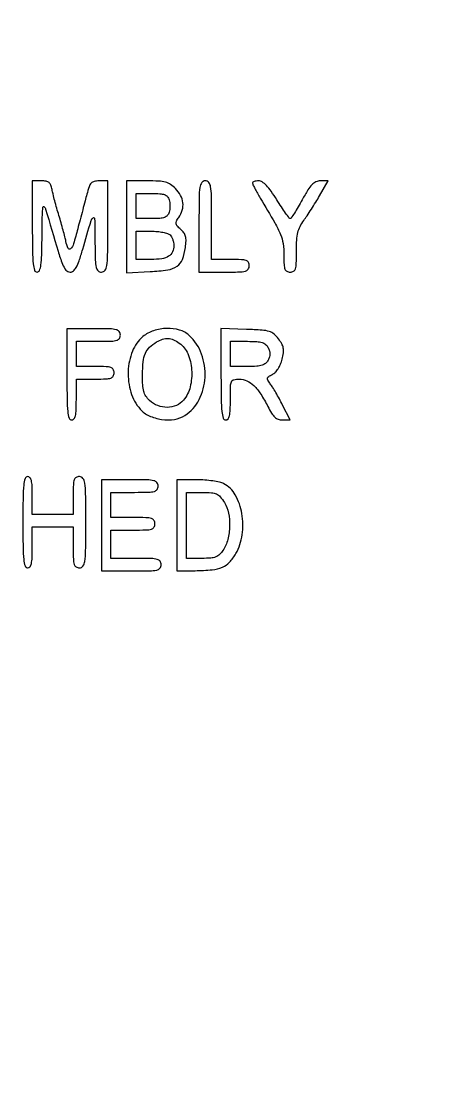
# Model space of a CAD drawing. Extents: x 0 to 1066, y 0 to 761.
# Drawn here: x 865.16 to 876.79, y 113.77 to 142.44 of the extents above; entities that cross this region are included whole.
import ezdxf

# ---------------------------------------------------------------- set-up
doc = ezdxf.new("R2010")
doc.units = 0
doc.header["$MEASUREMENT"] = 0

msp = doc.modelspace()

# ---------------------------------------------------------------- linework, layer by layer
for points in [[(183.390323, 95.266879, 0.000001), (192.989143, 95.254457, 0.000118)], [(479.458836, 95.240684, -0.000004), (502.524384, 95.211821, -0.198594)], [(710.559243, 95.267872, -0.000023), (733.258836, 95.240684, -0.000004), (756.324384, 95.211821, -0.198594)], [(416.092229, 95.24091, -0.000004), (439.072908, 95.212432, -0.198597)], [(542.992229, 95.24091, -0.000004), (565.972908, 95.212432, -0.198597)], [(606.442229, 95.24091, -0.000004), (629.422908, 95.212432, -0.198597)], [(669.892229, 95.24091, -0.000004), (692.872908, 95.212432, -0.198597)]]:
    msp.add_lwpolyline(points, format="xyb")
for points in [[(409.06215, 749.15415), (40.8618, 749.132981), (40.8618, 380.65769), (40.8618, 12.1824), (501.2973, 12.1824), (961.7328, 12.1824), (961.7328, 380.646631), (961.7328, 749.110861), (961.41555, 749.1633, 0.040886), (961.153339, 749.184871, 0.000002), (934.190609, 749.194398, 0.000089), (904.448031, 749.199508, 0.000054), (869.1804, 749.195529, -0.000029), (813.61687, 749.186499, -0.000004), (696.10453, 749.175037, -0.000004), (556.774728, 749.163736, -0.000004)], [(865.458, 136.9251, 0.003213), (865.462328, 136.251579, 0.022561), (865.481338, 135.924, 0.049302), (865.517253, 135.748277, 0.328801), (865.5849, 135.6984, 0.305395), (865.651134, 135.743016, 0.062503), (865.689402, 135.886664, 0.027449), (865.71121, 136.15656, 0.004264), (865.720437, 136.69245, -0.002416), (865.727785, 137.235922, -0.029471), (865.743846, 137.443343, -0.603012), (865.775612, 137.454914, -0.138127), (865.816091, 137.3904, 0.001112), (866.149607, 136.264784, 0.020238), (866.271204, 135.910651, 0.077221), (866.363419, 135.751577, 0.226588), (866.474737, 135.6984, 0.178321), (866.562945, 135.730892, 0.090477), (866.638767, 135.823802, 0.045479), (866.715422, 135.99868, 0.010027), (866.813009, 136.31175, -0.001209), (867.039305, 137.085515, -0.180504), (867.094126, 137.158517, -0.586533), (867.135168, 137.136553, -0.002598), (867.143321, 136.52325, 0.004063), (867.151482, 136.02021, 0.046466), (867.174647, 135.823491, 0.159576), (867.226938, 135.733536, 0.183972), (867.3192, 135.6984, 0.240299), (867.413522, 135.746509, 0.123223), (867.464333, 135.872887, 0.031956), (867.484811, 136.152238, 0.002322), (867.4884, 136.9251), (867.4884, 138.1518), (867.253835, 138.1518, 0.057703), (867.123747, 138.136737, 0.150789), (867.043417, 138.089684, 0.102355), (866.985477, 137.992496, 0.018959), (866.92448, 137.79225, 0.000085), (866.877737, 137.614826, 0.000034), (866.81345, 137.370572, 0.000033), (866.744016, 137.10662, 0.000041), (866.679614, 136.86165, -0.009374), (866.566179, 136.460752, -0.115475), (866.487191, 136.324201, -0.538762), (866.420254, 136.335823, -0.053672), (866.361597, 136.52325, 0.012912), (866.334467, 136.643509, 0.003926), (866.287247, 136.824241, 0.003928), (866.231136, 137.025994, 0.004276), (866.173378, 137.2212, -0.00492), (866.115894, 137.416406, -0.004529), (866.060602, 137.618159, -0.004526), (866.014571, 137.798901, -0.014927), (865.988881, 137.91915, 0.043617), (865.955978, 138.039063, 0.134321), (865.907398, 138.106821, 0.130778), (865.830229, 138.141434, 0.040414), (865.702198, 138.1518), (865.458, 138.1518)], [(867.996, 136.915853), (867.996, 135.679906), (868.629049, 135.711874, 0.024309), (869.099974, 135.758679, 0.112633), (869.353126, 135.857448, 0.153372), (869.496942, 136.038935, 0.058166), (869.57768, 136.355748, 0.023573), (869.593421, 136.537907, 0.073694), (869.58019, 136.659863, 0.094912), (869.534836, 136.755102, 0.057312), (869.449525, 136.847008, -0.027153), (869.354813, 136.937459, -0.149392), (869.323977, 137.000088, -0.161279), (869.334637, 137.06662, -0.033096), (869.397133, 137.169745, 0.080592), (869.491489, 137.364987, 0.100315), (869.509443, 137.565337, 0.097349), (869.447781, 137.761423, 0.071783), (869.311145, 137.944145, 0.050512), (869.176995, 138.053621, 0.079484), (869.041803, 138.114787, 0.053942), (868.85931, 138.143952, 0.012674), (868.549745, 138.1518), (867.996, 138.1518)], [(869.9418, 136.9251), (869.9418, 135.6984), (870.6186, 135.6984, 0.005351), (871.024778, 135.702747, 0.055952), (871.18965, 135.724837, 0.176663), (871.26586, 135.776384, 0.157888), (871.2954, 135.8676, 0.12648), (871.272332, 135.957332, 0.188641), (871.2108, 136.0086, 0.072107), (871.081498, 136.031833, 0.008455), (870.7878, 136.0368), (870.2802, 136.0368), (870.2802, 137.0943, 0.002827), (870.276469, 137.754259, 0.036854), (870.255666, 137.998462, 0.138781), (870.204406, 138.108932, 0.218517), (870.111, 138.1518, 0.240299), (870.016678, 138.103691, 0.123223), (869.965867, 137.977312, 0.031956), (869.945389, 137.697962, 0.002322)], [(871.383669, 138.08835, 0.098044), (871.393963, 138.048574, 0.006751), (871.445994, 137.944133, 0.009417), (871.512528, 137.820744, 0.006929), (871.590685, 137.6865, -0.003893), (871.983494, 137.021123, -0.033196), (872.136986, 136.71065, -0.063283), (872.20417, 136.464431, -0.03501), (872.226, 136.153044, 0.01019), (872.231271, 135.894444, 0.079044), (872.255021, 135.776381, 0.189957), (872.306177, 135.719415, 0.116431), (872.3952, 135.6984, 0.136957), (872.485514, 135.723611, 0.185702), (872.536894, 135.789933, 0.065938), (872.559683, 135.930938, 0.007136), (872.5644, 136.261465, -0.01444), (872.573096, 136.562499, -0.04363), (872.602709, 136.765347, -0.057784), (872.661133, 136.9266, -0.044334), (872.759419, 137.086315, 0.01199), (872.850471, 137.214861, 0.005258), (872.965169, 137.389244, 0.0052), (873.083075, 137.576941, 0.006935), (873.185986, 137.74995), (873.417532, 138.1518), (873.208193, 138.1518, 0.108876), (873.089525, 138.12565, 0.092988), (872.985033, 138.051173, 0.053175), (872.872967, 137.906738, 0.012741), (872.719799, 137.6442, -0.00625), (872.609646, 137.449632, -0.009839), (872.509744, 137.285708, -0.004317), (872.421766, 137.150138, -0.251756), (872.396582, 137.1366, -0.23848), (872.370619, 137.14973, -0.003892), (872.272186, 137.285708, -0.009183), (872.159933, 137.449635, -0.005851), (872.035122, 137.6442, 0.015141), (871.883411, 137.871302, 0.036179), (871.754202, 138.027363, 0.050226), (871.642819, 138.122433, 0.152717), (871.548913, 138.1518, 0.035826), (871.484478, 138.147177, 0.055903), (871.430696, 138.133162, 0.07526), (871.394607, 138.112649, 0.245106)], [(869.1381, 137.6442, -0.047189), (869.154779, 137.56709, -0.029688), (869.160252, 137.475, -0.029688), (869.154779, 137.38291, -0.047189), (869.1381, 137.3058, -0.103276), (869.089962, 137.220374, -0.127418), (869.014671, 137.169047, -0.071188), (868.889644, 137.143346, -0.015153), (868.667099, 137.1366), (868.2498, 137.1366), (868.2498, 137.475), (868.2498, 137.8134), (868.667099, 137.8134, -0.015153), (868.889644, 137.806654, -0.071188), (869.014671, 137.780953, -0.127418), (869.089962, 137.729626, -0.103276)], [(869.16348, 136.69668, -0.070395), (869.202394, 136.644939, -0.038897), (869.235179, 136.572794, -0.037889), (869.257531, 136.49297, -0.049362), (869.265, 136.4175, -0.103441), (869.228345, 136.242218, -0.151109), (869.125993, 136.123679, -0.105063), (868.942577, 136.056885, -0.034985), (868.65588, 136.0368), (868.2498, 136.0368), (868.2498, 136.4175), (868.2498, 136.7982), (868.65588, 136.7982, -0.022886), (868.818785, 136.79074, -0.026473), (868.972496, 136.768378, -0.026952), (869.098695, 136.735981, -0.120635)], [(866.3886, 132.9489, 0.003213), (866.392928, 132.275379, 0.022561), (866.411938, 131.9478, 0.049302), (866.447853, 131.772077, 0.328801), (866.5155, 131.7222, 0.232029), (866.577237, 131.75248, 0.108427), (866.616369, 131.835, 0.047315), (866.637101, 131.990857, 0.00942), (866.6424, 132.2721), (866.6424, 132.822), (867.15, 132.822, 0.008455), (867.443698, 132.826967, 0.072107), (867.573, 132.8502, 0.188641), (867.634532, 132.901468, 0.12648), (867.6576, 132.9912, 0.12648), (867.634532, 133.080932, 0.188641), (867.573, 133.1322, 0.072107), (867.443698, 133.155433, 0.008455), (867.15, 133.1604), (866.6424, 133.1604), (866.6424, 133.4988), (866.6424, 133.8372), (867.2346, 133.8372, 0.006583), (867.584492, 133.841807, 0.063075), (867.731625, 133.864393, 0.183695), (867.80047, 133.915826, 0.142406), (867.8268, 134.0064, 0.165398), (867.795683, 134.097895, 0.1727), (867.715763, 134.149474, 0.052938), (867.542045, 134.171357, 0.004884), (867.1077, 134.1756), (866.3886, 134.1756)], [(868.433803, 133.963573, 0.123885), (868.150612, 133.570877, 0.085485), (868.037037, 133.031957, 0.082885), (868.109508, 132.469936, 0.104562), (868.361239, 132.011326, 0.111799), (868.599209, 131.834975, 0.06908), (868.935608, 131.739281, 0.069045), (869.285565, 131.738815, 0.111332), (869.563482, 131.842881, 0.131426), (869.944239, 132.26886, 0.103697), (870.104654, 132.868511, 0.101152), (870.01199, 133.494853, 0.118621), (869.681371, 133.994419, 0.118666), (869.421635, 134.141001, 0.075716), (869.075956, 134.184938, 0.073305), (868.720941, 134.123607, 0.095814)], [(869.412897, 133.791839, -0.143223), (869.640598, 133.507523, -0.079931), (869.74306, 133.072353, -0.077332), (869.704865, 132.611218, -0.11509), (869.523596, 132.25095, -0.119537), (869.335184, 132.111395, -0.098447), (869.089527, 132.060752, -0.09388), (868.833077, 132.107462, -0.097006), (868.614803, 132.244547, -0.056872), (868.513883, 132.36364, -0.080028), (868.455987, 132.489996, -0.054705), (868.428163, 132.661724, -0.014142), (868.421691, 132.942497, -0.025001), (868.440755, 133.287355, -0.075567), (868.500182, 133.514338, -0.098225), (868.613637, 133.679205, -0.062967), (868.7997, 133.819619, -0.051006), (868.964466, 133.892958, -0.090781), (869.111114, 133.912995, -0.090761), (869.255371, 133.879781, -0.050966)], [(870.534, 132.952321, 0.003202), (870.538326, 132.276813, 0.022501), (870.557332, 131.94837, 0.049121), (870.59323, 131.772147, 0.329081), (870.6609, 131.7222, 0.232029), (870.722637, 131.75248, 0.108427), (870.761769, 131.835, 0.047315), (870.782501, 131.990857, 0.00942), (870.7878, 132.2721, -0.00595), (870.792107, 132.634065, -0.096871), (870.818144, 132.752198, -0.238613), (870.88281, 132.805815, -0.056005), (871.026853, 132.822, -0.111153), (871.228305, 132.776656, -0.081177), (871.41762, 132.645801, -0.058854), (871.60331, 132.419171, -0.025924), (871.795172, 132.08175, 0.021841), (871.894916, 131.902953, 0.069009), (871.98207, 131.797427, 0.100305), (872.074578, 131.741632, 0.085906), (872.186845, 131.7222), (872.39805, 131.7222), (872.191873, 132.12405, 0.006834), (872.103806, 132.290072, 0.006481), (872.009698, 132.456612, 0.006451), (871.922651, 132.60176, 0.022591), (871.861227, 132.691875, -0.02569), (871.794648, 132.790864, -0.192002), (871.785729, 132.845664, -0.198014), (871.817063, 132.89059, -0.027525), (871.917928, 132.947775, 0.089041), (871.995881, 133.005614, 0.046566), (872.070398, 133.101276, 0.042448), (872.133634, 133.221602, 0.038847), (872.177864, 133.354463, 0.026721), (872.211834, 133.530822, 0.076578), (872.209842, 133.655241, 0.082928), (872.170816, 133.767584, 0.035157), (872.084472, 133.902262, 0.057331), (871.961902, 134.03254, 0.10358), (871.833517, 134.101832, 0.055706), (871.638385, 134.136774, 0.007564), (871.223158, 134.157871), (870.534, 134.182443)], [(871.803, 133.668, -0.049536), (871.839162, 133.580626, -0.073486), (871.851253, 133.4988, -0.073486), (871.839162, 133.416974, -0.049536), (871.803, 133.3296, -0.09537), (871.734105, 133.244675, -0.100861), (871.639866, 133.193433, -0.059921), (871.494832, 133.167448, -0.014397), (871.250123, 133.1604), (870.7878, 133.1604), (870.7878, 133.4988), (870.7878, 133.8372), (871.250123, 133.8372, -0.014397), (871.494832, 133.830152, -0.059921), (871.639866, 133.804167, -0.100861), (871.734105, 133.752925, -0.09537)], [(865.2042, 128.9727, 0.003213), (865.208528, 128.299179, 0.022561), (865.227538, 127.9716, 0.049302), (865.263453, 127.795877, 0.328801), (865.3311, 127.746, 0.232029), (865.392837, 127.77628, 0.108427), (865.431969, 127.8588, 0.047315), (865.452701, 128.014657, 0.00942), (865.458, 128.2959), (865.458, 128.8458), (866.0079, 128.8458), (866.5578, 128.8458), (866.5578, 128.2959, 0.007414), (866.562571, 127.97412, 0.067313), (866.585458, 127.835887, 0.186514), (866.636813, 127.770704, 0.134481), (866.727, 127.746, 0.240299), (866.821322, 127.794109, 0.123223), (866.872133, 127.920488, 0.031956), (866.892611, 128.199838, 0.002322), (866.8962, 128.9727, 0.002322), (866.892611, 129.745562, 0.031956), (866.872133, 130.024912, 0.123223), (866.821322, 130.151291, 0.240299), (866.727, 130.1994, 0.12648), (866.637268, 130.176332, 0.188641), (866.586, 130.1148, 0.072107), (866.562767, 129.985498, 0.008455), (866.5578, 129.6918), (866.5578, 129.1842), (866.0079, 129.1842), (865.458, 129.1842), (865.458, 129.6918, 0.010614), (865.452547, 129.948641, 0.050675), (865.431563, 130.09365, 0.113455), (865.392268, 130.17083, 0.222027), (865.3311, 130.1994, 0.328801), (865.263453, 130.149523, 0.049302), (865.227538, 129.9738, 0.022561), (865.208528, 129.646221, 0.003213)], [(867.3192, 128.8881), (867.3192, 127.6614), (868.1229, 127.6614, 0.004147), (868.613609, 127.66547, 0.047763), (868.804988, 127.687003, 0.16431), (868.892394, 127.738593, 0.179874), (868.9266, 127.8306, 0.157888), (868.89706, 127.921816, 0.176663), (868.82085, 127.973362, 0.055952), (868.655978, 127.995453, 0.005351), (868.2498, 127.9998), (867.573, 127.9998), (867.573, 128.3805), (867.573, 128.7612), (868.1652, 128.7612, 0.006583), (868.515092, 128.765807, 0.063075), (868.662225, 128.788393, 0.183695), (868.73107, 128.839826, 0.142406), (868.7574, 128.9304, 0.142406), (868.73107, 129.020974, 0.183695), (868.662225, 129.072407, 0.063075), (868.515092, 129.094993, 0.006583), (868.1652, 129.0996), (867.573, 129.0996), (867.573, 129.438), (867.573, 129.7764), (868.2075, 129.7764, 0.005909), (868.585526, 129.780867, 0.059311), (868.741538, 129.80319, 0.180365), (868.814056, 129.854688, 0.150217), (868.842, 129.9456, 0.17273), (868.809327, 130.037357, 0.168559), (868.725675, 130.08895, 0.050222), (868.543122, 130.110649, 0.004487), (868.0806, 130.1148), (867.3192, 130.1148)], [(869.3496, 128.8881), (869.3496, 127.6614), (869.83605, 127.669833, 0.018847), (870.29902, 127.695333, 0.076273), (870.572429, 127.763681, 0.107083), (870.763618, 127.897469, 0.057946), (870.933822, 128.130364, 0.09461), (871.104813, 128.635018, 0.077415), (871.095401, 129.205631, 0.083451), (870.919767, 129.706065, 0.148656), (870.609584, 130.007803, 0.065462), (870.49724, 130.048266, 0.01784), (870.311259, 130.081974, 0.017725), (870.095631, 130.105391, 0.017594), (869.87835, 130.113553), (869.3496, 130.1148)], [(870.624553, 129.50145, -0.090931), (870.736874, 129.219731, -0.056823), (870.766935, 128.864809, -0.056208), (870.716025, 128.506988, -0.081785), (870.58723, 128.216109, -0.053857), (870.493967, 128.102566, -0.102503), (870.394965, 128.038935, -0.073821), (870.257288, 128.008209, -0.018052), (870.02445, 127.9998), (869.6034, 127.9998), (869.6034, 128.8881), (869.6034, 129.7764), (870.027643, 129.7764, -0.017821), (870.277618, 129.767488, -0.090339), (870.412117, 129.732935, -0.111314), (870.511876, 129.656566, -0.033754)]]:
    msp.add_lwpolyline(points, format="xyb", close=True)

doc.saveas('drawing.dxf')
